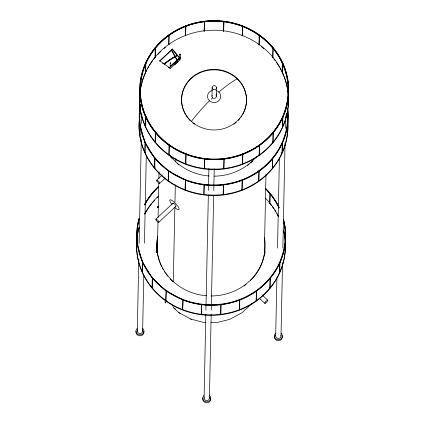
<?xml version="1.0" encoding="UTF-8"?>
<svg xmlns="http://www.w3.org/2000/svg" width="424" height="424" viewBox="0 0 424 424"><rect width="100%" height="100%" fill="white"/><g stroke="black" fill="none" stroke-linecap="round" stroke-linejoin="round"><path stroke-width="0.64" d="M140.09 134.604L139.713 134.556L140.09 134.604L140.249 126.924M137.286 331.123L138.796 259.053M139.13 243.18L141.303 139.369M141.637 123.501L141.833 114.242M145.872 63.515L145.496 63.468L145.872 63.515L145.506 73.267L145.459 65.391M142.247 271.816L142.66 262.064L142.623 271.864L142.247 271.816L142.623 271.864M144.759 152.036L145.172 142.284L145.13 152.084L144.759 152.036L145.13 152.084M145.374 126.039L145.787 116.282L145.75 126.082L145.374 126.039L145.75 126.082M142.623 331.133L143.8 274.927M144.467 243.191L146.306 155.248M155.529 47.886L155.157 47.838L155.529 47.886L155.168 57.638L155.142 48.479M151.967 287.493L152.375 277.736L152.338 287.536L151.967 287.493L152.338 287.536M154.474 167.713L154.887 157.956L154.85 167.756L154.474 167.713L154.85 167.756M155.083 141.696L155.491 131.944L155.454 141.743L155.083 141.696L155.454 141.743M159.753 60.754L159.742 61.236L172.345 49.481L172.356 48.999L159.753 60.754L170.443 68.412L180.56 58.968L172.356 48.999M157.341 252.656L157.977 222.192M158.073 217.56L158.799 183.12M158.894 178.488L159.032 171.863M168.625 44.684L169.038 34.932L169.001 44.732L168.625 44.684L169.001 44.732M165.185 302.667L165.583 302.296L165.985 302.672L165.689 303.033L165.201 302.768L165.238 300.022M170.093 68.312L170.204 63.017C171.073 61.75 171.079 64.284 170.204 63.017M166.25 291.383L165.853 300.499L166.102 290.546L166.054 290.896M168.201 180.566L168.614 170.766L168.572 180.566L168.201 180.566L168.572 180.566M168.794 154.49L169.203 144.738L169.165 154.537L168.794 154.49L169.165 154.537M173.305 281.266L174.852 207.352M174.969 201.93L175.324 184.848M175.812 161.708L175.881 158.481M179.5 60.187L179.622 54.23C181.414 52.581 179.988 58.486 180.327 58.862M170.628 66.541L180.046 57.659L170.437 66.367M185.956 26.118L185.585 26.071L185.956 26.076L185.595 35.876L185.569 26.712M183.067 299.81L182.654 309.562L182.951 299.625M185.002 189.629L185.41 179.829L185.373 189.629L185.002 189.629L185.373 189.629M185.574 163.59L185.988 153.79L185.951 163.595L185.574 163.59L185.951 163.595M204.077 31.026L204.49 21.274L204.453 31.074L204.077 31.026L204.453 31.074M201.798 304.517L201.384 314.269L201.633 304.321M203.732 194.335L204.14 184.535L204.103 194.34L203.732 194.335L204.103 194.34M204.283 168.296L204.697 158.497L204.66 168.296L204.283 168.296L204.66 168.296M204.082 398.104L205.841 314.126M205.926 310.161L208.338 195.109M208.433 190.477L208.889 168.657M211.958 96.275L212.143 87.556M209.419 398.11L211.179 314.136M211.263 310.167L213.675 195.114M213.77 190.487L214.226 168.667M216.277 96.402L216.463 87.683M224.005 22.138L223.602 31.249L223.644 21.449L224.015 21.449L223.644 21.497M221.105 304.379L220.766 314.295L220.803 304.496M223.114 194.319L223.528 184.567L223.485 194.367L223.114 194.319L223.485 194.367M223.649 168.275L224.058 158.523L224.02 168.323L223.649 168.275L224.02 168.323M242.152 35.801L242.565 26.002L242.523 35.801L242.152 35.801L242.523 35.801M239.322 309.446L239.735 299.694L239.693 309.494L239.322 309.446L239.693 309.494M241.828 189.666L242.242 179.909L242.205 189.708L241.828 189.666L242.205 189.708M242.92 154.071L242.544 154.023L242.92 154.071L242.554 163.823L242.528 154.665M259.493 35.897L259.096 45.008L259.133 35.208L259.509 35.256L259.133 35.208M256.096 300.473L256.504 290.673L256.467 300.473L256.096 300.473L256.467 300.473M258.603 180.693L259.016 170.893L258.979 180.693L258.603 180.693L258.979 180.693M259.096 154.617L259.509 144.865L259.472 154.665L259.096 154.617L259.472 154.665M264.295 255.317L265.986 174.529M273.204 48.691L272.807 57.802L272.844 48.002L273.22 48.002L272.844 48.05M270.215 194.393L269.818 203.509L269.855 193.71L270.231 193.752L269.855 193.71M273.348 132.304L272.971 132.262L273.348 132.304L272.982 142.061L272.961 132.898M269.781 287.658L270.194 277.906L270.157 287.705L269.781 287.658L270.157 287.705M272.288 167.877L272.701 158.12L272.664 167.925L272.288 167.877L272.664 167.925M275.68 335.978L276.893 277.789M277.519 248.035L279.416 157.447M282.898 64.989L282.511 73.463L282.548 63.664L282.925 63.706L282.548 63.664M282.426 126.23L282.84 116.478L282.803 126.278L282.426 126.23L282.803 126.278M279.448 272.054L279.861 262.255L279.824 272.054L279.448 272.054L279.824 272.054M281.96 152.274L282.368 142.475L282.331 152.274L281.96 152.274L282.331 152.274M281.011 335.983L282.548 262.589M282.856 248.04L285.055 142.904M285.363 128.361L285.622 115.794M180.423 54.23L180.025 54.601L179.622 54.23M145.294 73.071L145.671 73.119M154.956 57.441L155.327 57.484M139.724 116.388L140.047 116.43M145.951 116.483L145.575 116.483M169.203 35.128L168.826 35.128M145.321 142.522L145.035 142.597M144.833 152.444L145.183 152.444M155.656 132.14L155.285 132.092M185.383 35.674L185.754 35.722M154.537 168.1L154.887 168.1M169.356 144.976L168.991 144.886M204.654 21.47L204.278 21.423M142.814 262.302L142.522 262.377M157.474 252.598L157.537 246.583M186.152 153.992L185.776 153.992M152.539 277.937L152.237 278.054M223.443 31.053L223.814 31.1M185.574 180.03L168.471 171.079L154.712 158.237L144.971 142.522L139.915 125.006L140.291 124.958L139.915 125.006A74.439 69.451 1.2 0 1 140.296 104.325M204.861 158.693L204.485 158.693M242.724 26.198L242.353 26.198M165.689 300.298L166.065 300.346M204.304 184.737L203.933 184.737M224.211 158.762L223.846 158.671M182.49 309.366L182.866 309.414M182.521 309.732L182.871 309.732M258.932 44.812L259.308 44.859M223.687 184.763L223.316 184.716M242.343 163.627L242.719 163.675M272.643 57.606L273.019 57.653M201.22 314.073L201.596 314.12M242.39 180.152L242.03 180.062M259.673 145.061L259.297 145.013M282.347 73.262L282.723 73.31M259.181 171.089L258.804 171.089M221.18 304.543L220.846 304.628M220.602 314.099L220.978 314.147M272.77 141.86L273.146 141.907M283.004 116.674L282.628 116.627M272.855 158.364L272.489 158.274M282.532 142.671L282.161 142.623M239.883 299.932L239.523 299.842M269.653 203.308L270.03 203.356M256.668 290.869L256.297 290.869M270.342 278.144L269.982 278.054M280.01 262.498L279.649 262.408M155.433 142.257L155.073 142.162L155.407 142.082M185.924 164.104L185.68 163.876M142.676 272.356L142.316 272.314L142.676 272.224M223.649 168.699L224.01 168.789L223.649 168.832M223.432 194.855L223.13 194.855M166.065 300.849L165.731 300.764L165.985 300.579M242.152 190.164L241.802 190.164M201.782 304.559L201.421 304.517M201.257 314.396L201.432 314.677L201.559 314.396M209.445 100.891L209.196 101.129A53.36 13.298 -47 0 0 191.457 121.275M211.316 99.084L212.716 97.732M174.768 64.846L177.656 62.148M170.443 66.271L179.861 57.484M170.628 66.446L180.046 57.659M140.121 135.161L139.782 135.076L140.121 134.943M156.695 180.189L162.397 174.868M159.636 183.353L165.339 178.038M168.312 180.82L168.54 181.101M158.258 206.053L157.299 206.949L158.359 207.707M157.288 207.426L158.247 206.53M287.679 91.351L287.679 91.07M185.092 189.878L185.32 190.159M155.884 219.118L172.987 203.16M137.583 236.873L137.249 236.788L137.583 236.661M158.82 222.282L175.923 206.324M259.159 154.967L259.303 155.279L259.387 154.967M220.655 314.391L220.745 314.703L220.888 314.391M279.665 272.621L279.665 272.346M251.681 303.775L242.099 312.711L229.437 319.452L216.903 322.569L211.062 322.563M215.986 94.695L216.918 93.858M218.784 92.178L219.033 91.955A53.36 13.298 -47 0 1 236.968 78.949M282.596 73.919L282.638 73.617M287.663 109.44L287.705 109.138M204.575 168.879L204.273 168.763L204.575 168.598M137.577 254.972L137.275 254.856L137.577 254.697M182.993 299.927L165.964 290.859L152.205 278.022L142.464 262.302L137.408 244.786L137.779 244.738L137.408 244.786A74.439 69.451 1.2 0 1 139.088 218.376M140.561 91.171L140.561 90.842M140.1 107.071L140.148 106.731M140.54 108.899L140.54 109.244M145.628 126.691L145.623 126.368M168.943 154.808L168.853 155.12L169.155 154.956M272.431 168.508L272.425 168.158M282.58 126.548L282.58 126.893M258.709 181.265L258.847 180.947M269.871 287.938L270.046 288.225L269.706 288.14M205.868 322.553L203.923 322.553L190.567 318.97M281.992 152.863L282.177 152.561M174.004 308.142L178.806 312.621L180.131 313.331M272.833 142.491L273.098 142.247M256.292 300.706L256.334 301.008L256.032 300.849M239.353 310.018L239.581 309.737M178.806 312.621L191.383 319.399M162.413 63.15L163.484 63.918M168.291 67.363L169.362 68.126M262.053 294.871L267.772 300.208M259.583 298.475L264.825 303.367M172.345 49.481L179.728 58.448M171.529 49.709L178.234 61.777M171.503 50.414L177.884 61.909M284.711 254.972L284.35 255.015M224.497 21.454A74.439 69.451 1.2 0 1 273.104 132.892A74.439 69.451 1.2 0 1 145.432 116.51A74.439 69.451 1.2 0 1 223.861 21.37M287.827 91.181A74.439 69.451 1.2 0 1 213.452 169.589A74.439 69.451 1.2 0 1 140.413 89.697M140.752 87.784A74.439 69.451 1.2 0 1 145.225 73.469M146.042 71.693A74.439 69.451 1.2 0 1 146.916 69.933M147.531 68.767A74.439 69.451 1.2 0 1 148.835 66.462M149.524 65.323A74.439 69.451 1.2 0 1 152.486 60.913M153.684 59.328A74.439 69.451 1.2 0 1 154.919 57.781M157.882 54.405A74.439 69.451 1.2 0 1 161.094 51.182M164.019 48.575A74.439 69.451 1.2 0 1 165.53 47.329M261.364 46.661A74.439 69.451 1.2 0 1 263.908 48.712M273.862 58.973A74.439 69.451 1.2 0 1 275.075 60.553M276.247 62.169A74.439 69.451 1.2 0 1 279.146 66.642M279.808 67.792A74.439 69.451 1.2 0 1 281.07 70.119M281.663 71.296A74.439 69.451 1.2 0 1 287.414 88.627M184.048 111.698A32.484 30.305 1.2 0 1 215.954 69.896A32.484 30.305 1.2 0 1 242.353 115.068M241.685 116.123A32.484 30.305 1.2 0 1 240.975 117.151M239.836 118.625A32.484 30.305 1.2 0 1 238.171 120.496M236.332 122.245A32.484 30.305 1.2 0 1 233.847 124.211M194.303 124.158A32.484 30.305 1.2 0 1 192.788 123.002M189.968 120.427A32.484 30.305 1.2 0 1 186.099 115.519M185.452 114.448A32.484 30.305 1.2 0 1 184.302 112.254M280.921 335.336A2.666 2.491 1.2 0 1 278.351 338.469A2.666 2.491 1.2 0 1 275.764 335.331M282.188 335.978A4.002 3.731 1.2 0 1 278.329 340.673A4.002 3.731 1.2 0 1 274.461 335.967M281.17 333.344A4.002 3.731 1.2 0 1 281.181 338.622A4.002 3.731 1.2 0 1 275.521 338.617A4.002 3.731 1.2 0 1 275.51 333.333M142.263 329.888A2.666 2.491 1.2 0 1 139.957 333.619A2.666 2.491 1.2 0 1 137.641 329.883M143.8 331.128A4.002 3.731 1.2 0 1 139.941 335.824A4.002 3.731 1.2 0 1 136.067 331.118M142.782 328.494A4.002 3.731 1.2 0 1 142.787 333.773A4.002 3.731 1.2 0 1 137.132 333.762A4.002 3.731 1.2 0 1 137.122 328.483M253.022 160.77A54.161 50.525 1.2 0 1 250.626 163.007M249.121 164.274A54.161 50.525 1.2 0 1 247.574 165.487M179.013 164.994A54.161 50.525 1.2 0 1 176.972 163.335M171.831 158.29A54.161 50.525 1.2 0 1 170.575 156.822M287.281 117.162A74.439 69.451 1.2 0 1 213.601 195.575A74.439 69.451 1.2 0 1 139.681 116.955M140.206 113.765A74.439 69.451 1.2 0 1 140.747 111.215M286.746 113.971A74.439 69.451 1.2 0 1 286.984 115.248M286.757 113.494A74.439 69.451 1.2 0 1 215.339 195.077A74.439 69.451 1.2 0 1 139.692 116.473M139.782 115.837A74.439 69.451 1.2 0 1 140.609 111.374M256.515 156.461A54.161 50.525 1.2 0 1 214.231 176.167M209.059 175.987A54.161 50.525 1.2 0 1 169.78 155.343M287.806 109.641A74.439 69.451 1.2 0 1 185.315 180.168M164.183 64.056A74.439 69.451 1.2 0 1 177.274 55.374M287.811 109.498A74.439 69.451 1.2 0 1 211.046 185.299A74.439 69.451 1.2 0 1 140.302 104.177M164.189 63.913A74.439 69.451 1.2 0 1 177.28 55.231M287.536 111.464A73.999 69.038 1.2 0 1 211.401 184.896A73.999 69.038 1.2 0 1 140.333 106.784M164.48 64.22A73.999 69.038 1.2 0 1 177.497 55.592M156.679 252.582A54.161 50.525 1.2 0 1 157.564 244.06M156.684 252.768A54.161 50.525 1.2 0 1 157.574 243.577M264.979 251.591A54.161 50.525 1.2 0 1 264.995 253.589M157.023 252.768A53.816 50.212 1.2 0 1 157.474 246.217M264.64 251.602A53.816 50.212 1.2 0 1 264.656 253.584M264.852 251.273A54.161 50.525 1.2 0 1 250.515 280.55M246.1 284.467A54.161 50.525 1.2 0 1 244.017 286.036M172.987 281.801A54.161 50.525 1.2 0 1 170.199 279.034M167.66 276.104A54.161 50.525 1.2 0 1 165.726 273.528M164.994 272.462A54.161 50.525 1.2 0 1 164.295 271.376M163.298 269.717A54.161 50.525 1.2 0 1 162.366 268.032M161.788 266.892A54.161 50.525 1.2 0 1 160.982 265.17M160.728 264.592A54.161 50.525 1.2 0 1 157.484 237.933M264.486 237.668A54.161 50.525 1.2 0 1 211.073 295.952M206.552 295.772A54.161 50.525 1.2 0 1 157.728 236.157M284.774 236.942A74.439 69.451 1.2 0 1 210.399 315.35A74.439 69.451 1.2 0 1 137.36 235.463M137.699 233.55A74.439 69.451 1.2 0 1 139.056 227.826M144.796 213.95A74.439 69.451 1.2 0 1 145.448 212.795M146.121 211.656A74.439 69.451 1.2 0 1 151.453 204.05M152.274 203.054A74.439 69.451 1.2 0 1 154.829 200.165M157.097 197.844A74.439 69.451 1.2 0 1 158.518 196.498M270.395 204.22A74.439 69.451 1.2 0 1 271.625 205.783M272.42 206.848A74.439 69.451 1.2 0 1 273.952 209.032M274.688 210.145A74.439 69.451 1.2 0 1 275.748 211.836M276.755 213.558A74.439 69.451 1.2 0 1 278.319 216.468M283.539 230.566A74.439 69.451 1.2 0 1 284.472 235.029M283.55 230.084A74.439 69.451 1.2 0 1 209.7 314.862A74.439 69.451 1.2 0 1 139.067 227.349M144.489 214.046A74.439 69.451 1.2 0 1 158.523 196.021M265.668 198.437A74.439 69.451 1.2 0 1 278.621 216.579M283.587 219.849A74.439 69.451 1.2 0 1 259.562 288.749A74.439 69.451 1.2 0 1 182.808 299.948M144.69 204.448A74.439 69.451 1.2 0 1 158.247 186.862M265.864 188.834A74.439 69.451 1.2 0 1 279.109 207.564M283.592 219.706A74.439 69.451 1.2 0 1 210.606 305.126A74.439 69.451 1.2 0 1 139.093 218.233M144.69 204.304A74.439 69.451 1.2 0 1 158.253 186.719M265.869 188.691A74.439 69.451 1.2 0 1 279.109 207.421M283.471 221.063A73.999 69.038 1.2 0 1 210.606 304.713A73.999 69.038 1.2 0 1 139.189 219.595M144.78 205.068A73.999 69.038 1.2 0 1 158.565 187.011M265.996 189.433A73.999 69.038 1.2 0 1 278.987 208.179M209.329 397.463A2.666 2.491 1.2 0 1 206.758 400.595A2.666 2.491 1.2 0 1 204.172 397.458M210.596 398.104A4.002 3.731 1.2 0 1 206.737 402.8A4.002 3.731 1.2 0 1 202.863 398.094M209.578 395.47A4.002 3.731 1.2 0 1 209.583 400.749A4.002 3.731 1.2 0 1 203.928 400.744A4.002 3.731 1.2 0 1 203.918 395.459M175.536 309.043A53.36 13.298 -47 0 1 172.828 304.978M174.397 207.129A6.614 1.717 47 0 0 177.725 209.52L178.478 209.721A6.614 1.717 47 0 0 178.525 207.341L177.794 206.154A6.614 1.717 47 0 0 170.761 199.837A6.614 1.717 47 0 0 172.065 204.628M173.034 203.748A2.162 0.562 47 0 1 173.723 203.377A2.162 0.562 47 0 1 175.716 205.486A2.162 0.562 47 0 1 175.419 206.265M212.398 90.418A6.614 6.169 1.2 0 0 207.606 97.441A6.614 6.169 1.2 0 0 214.703 102.523A6.614 6.169 1.2 0 0 220.729 96.386L220.501 94.791A6.614 6.169 1.2 0 0 215.821 90.418M216.06 95.49A2.162 2.014 1.2 0 1 214.056 98.395A2.162 2.014 1.2 0 1 212.233 95.384M140.524 80.867L140.874 81.005L140.524 80.867M140.323 90.471L140.673 90.603L140.323 90.471M140.551 98.935L140.901 99.068L140.577 98.893M140.349 108.533L140.699 108.671L140.376 108.496M137.392 226.607L137.742 226.745L137.392 226.607M137.191 236.21L137.54 236.348L137.217 236.173M137.217 254.294L137.567 254.432L137.217 254.294M242.348 164.051L242.692 164.183L242.369 164.008M287.599 81.074L287.949 81.212L287.599 81.074M287.398 90.678L287.748 90.81L287.398 90.678M287.626 99.142L287.976 99.274L287.652 99.099M287.424 108.74L287.774 108.878L287.451 108.703M286.937 116.637L287.281 116.77L286.937 116.637M287.165 125.117L287.509 125.255L287.165 125.117M286.963 134.721L287.308 134.858L286.963 134.721M284.626 226.814L284.976 226.951L284.626 226.814M284.425 236.417L284.774 236.555L284.425 236.417M284.652 244.902L285.002 245.035L284.652 244.902M284.451 254.501L284.801 254.638L284.451 254.501M169.287 144.78A73.999 69.038 1.2 0 0 287.626 99.184A73.999 69.038 1.2 0 0 185.839 26.246A73.999 69.038 1.2 0 0 169.287 144.78M169.282 144.923A73.999 69.038 1.2 0 0 287.626 99.333A73.999 69.038 1.2 0 0 185.834 26.394A73.999 69.038 1.2 0 0 169.282 144.923M169.017 145.109A74.439 69.451 1.2 0 0 288.066 99.243A74.439 69.451 1.2 0 0 185.67 25.864A74.439 69.451 1.2 0 0 169.017 145.109M168.816 154.696A74.439 69.451 1.2 0 0 287.864 108.83A74.439 69.451 1.2 0 0 185.468 35.457A74.439 69.451 1.2 0 0 168.816 154.696M194.314 123.675A32.484 30.305 1.2 0 0 246.259 103.663A32.484 30.305 1.2 0 0 201.575 71.645A32.484 30.305 1.2 0 0 194.314 123.675M265.822 302.969A2.162 0.541 -47 0 0 267.798 300.24A2.162 0.541 -47 0 0 265.292 302.174A2.162 0.541 -47 0 0 265.822 302.969M156.18 220.141A2.162 0.562 47 0 0 158.783 222.309A2.162 0.562 47 0 0 157.066 219.669A2.162 0.562 47 0 0 156.18 220.141M156.997 181.212A2.162 0.562 47 0 0 159.599 183.38A2.162 0.562 47 0 0 157.876 180.741A2.162 0.562 47 0 0 156.997 181.212M213.065 89.31A2.162 2.014 1.2 0 0 216.452 87.837A2.162 2.014 1.2 0 0 213.383 85.828A2.162 2.014 1.2 0 0 213.065 89.31"/></g></svg>
